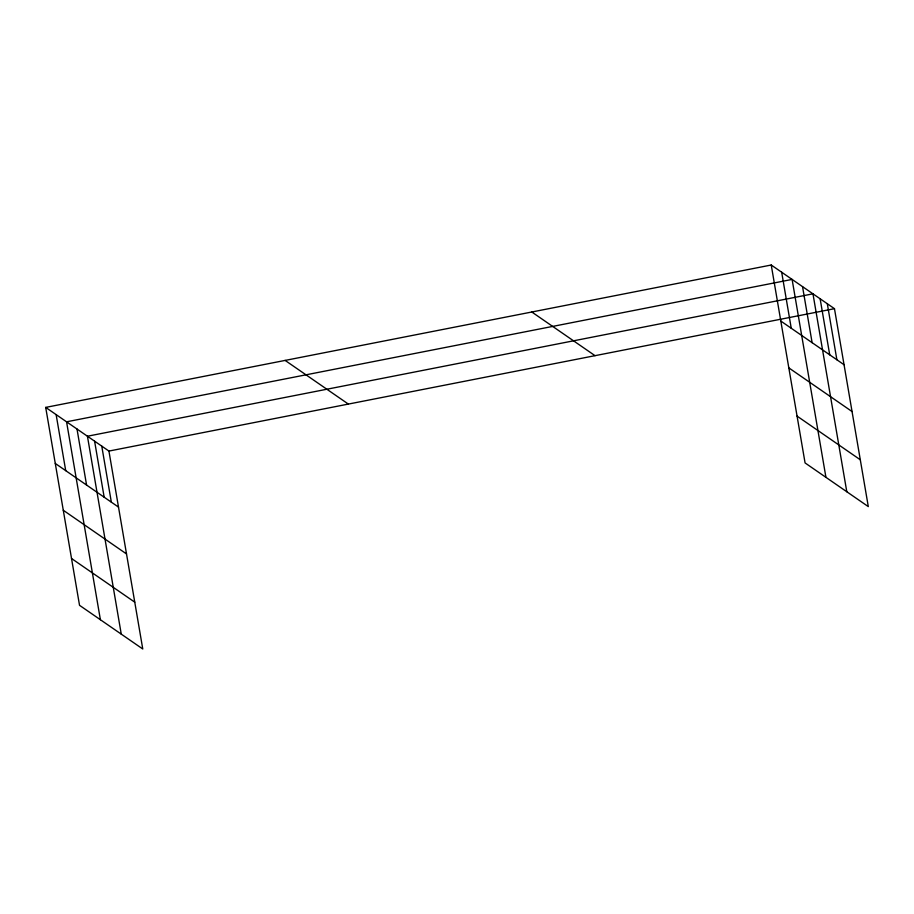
<?xml version="1.0" encoding="UTF-8"?>
<svg xmlns="http://www.w3.org/2000/svg" width="914" height="914" viewBox="0 0 914 914"><rect width="100%" height="100%" fill="white"/><g stroke="black" fill="none" stroke-linecap="round" stroke-linejoin="round"><path stroke-width="1.37" d="M45.7 407.404L108.926 451.07L142.767 648.986L79.529 605.319L45.7 407.404L771.233 265.014L834.471 308.681L868.3 506.596L805.074 462.93L771.233 265.014M108.926 451.07L834.471 308.681M780.819 321.054L844.045 364.72M788.816 367.874L852.054 411.54M797.065 416.11L860.303 459.776M531.811 312.005L595.037 355.672M285.122 360.413L348.36 404.079M55.274 463.444L118.512 507.11M63.283 510.263L126.509 553.93M71.532 558.5L134.758 602.166M827.307 303.734L836.881 359.773M820.132 298.787L829.718 354.826M846.798 491.743L812.969 293.828L87.436 436.229L121.265 634.145M802.538 286.63L812.112 342.67M825.936 477.337L792.107 279.421L66.562 421.811L100.391 619.726M781.676 272.212L791.25 328.263M101.762 446.123L111.348 502.163M94.599 441.176L104.173 497.216M77.005 429.02L86.579 485.06M56.131 414.613L65.717 470.653"/></g></svg>
